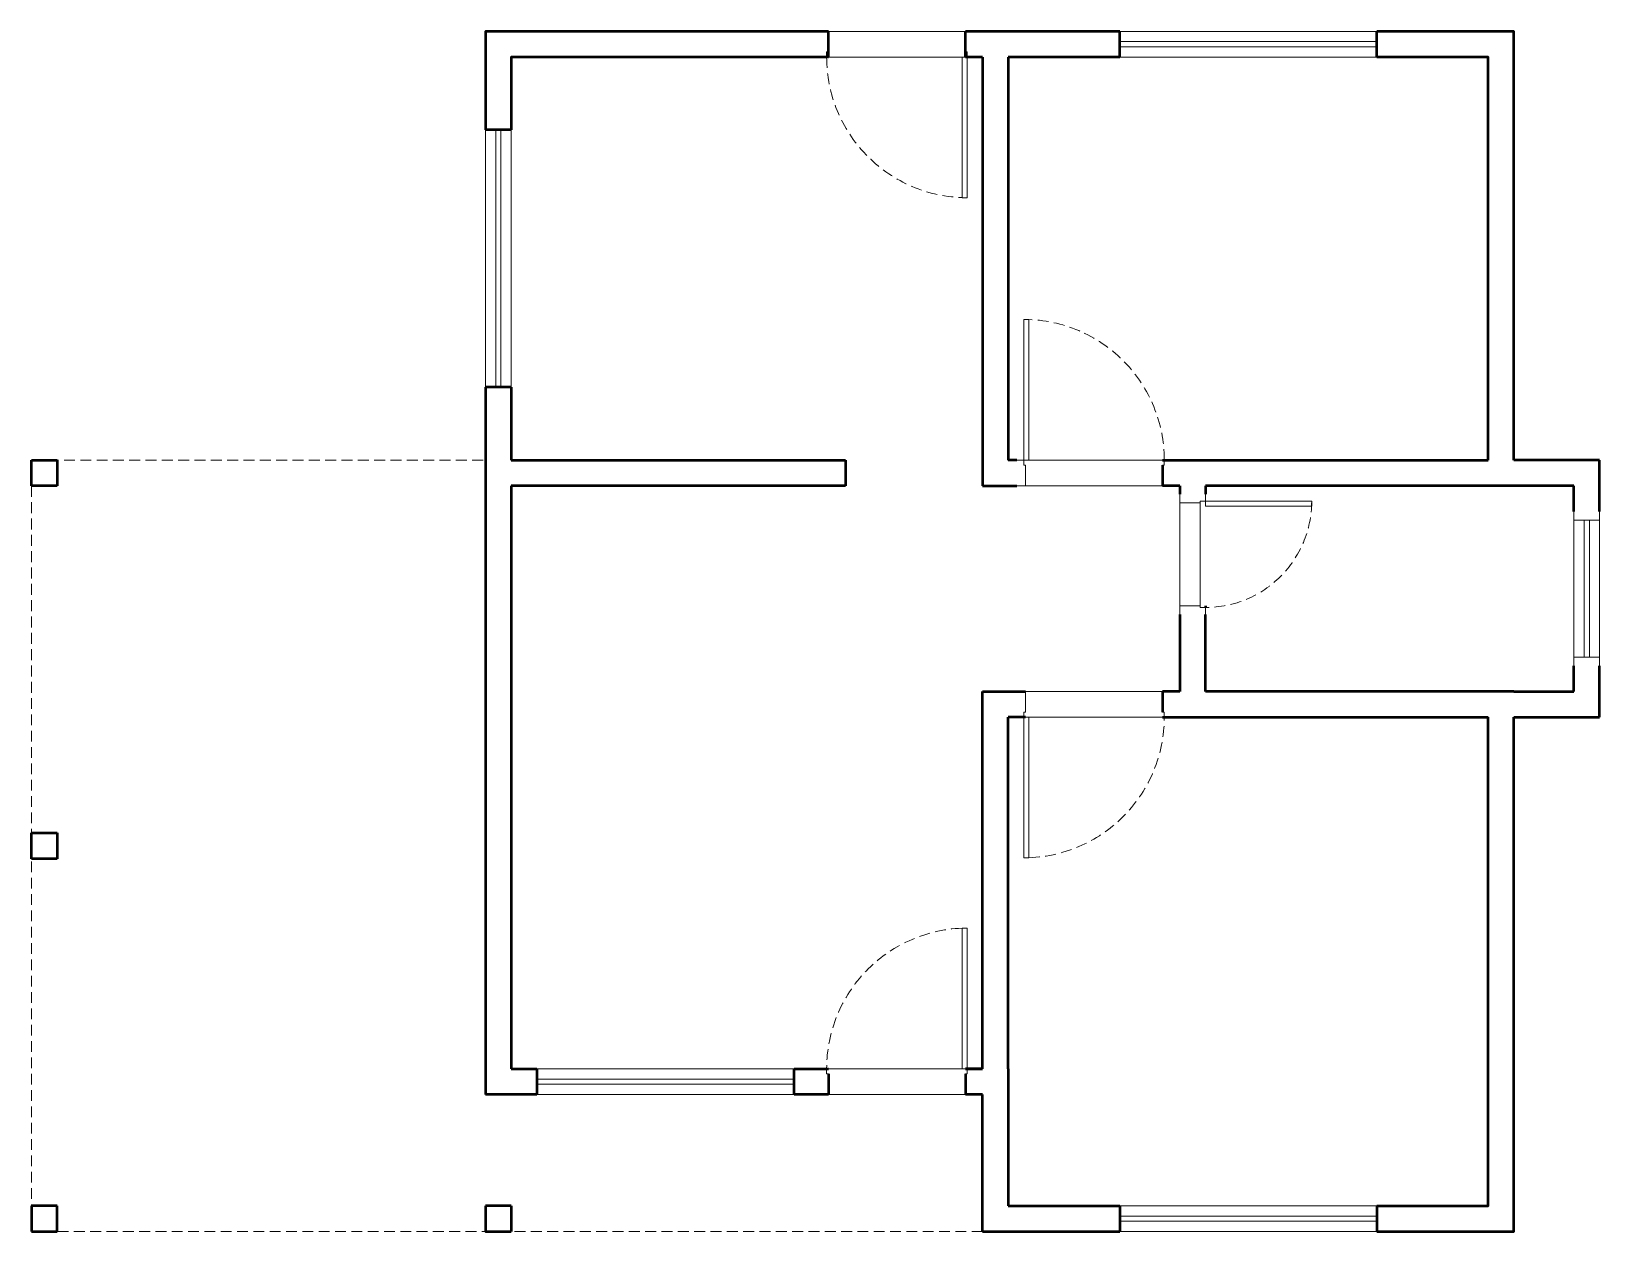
# Model space of a CAD drawing. Header units: millimetres. Extents: x 2208 to 3123, y 1140 to 1840.
import ezdxf

# ---------------------------------------------------------------- set-up
doc = ezdxf.new("R2010")
doc.units = ezdxf.units.MM
doc.linetypes.add('HIDDEN', pattern=[9.525, 6.35, -3.175])
for name, color, linetype, lineweight in [('Janelas', 2, 'Continuous', 20), ('Paredes', 5, 'Continuous', 50), ('Peitoril', 9, 'Continuous', 9), ('Pojeção', 8, 'HIDDEN', 15), ('Portas', 2, 'Continuous', 20), ('Projeção', 8, 'HIDDEN', 15), ('Soleira', 8, 'Continuous', 9)]:
    doc.layers.add(name, color=color, linetype=linetype, lineweight=lineweight)

# ---------------------------------------------------------------- blocks, each defined once
blk = doc.blocks.new('*U3')
at = {"color": 0, "linetype": 'ByBlock', "lineweight": -2}
for p, q in [((0, 15), (5, 15)), ((5, 15), (5, 0)), ((160, 15), (155, 15)), ((155, 15), (155, 0)), ((5, 0), (0, 0)), ((155, 0), (160, 0))]:
    blk.add_line(p, q, dxfattribs=at)
blk.add_lwpolyline([(5, 6), (155, 6), (155, 9), (5, 9)], close=True, dxfattribs=at)
at = {"layer": 'Peitoril'}
for p, q in [((155, 15), (5, 15)), ((5, 0), (155, 0))]:
    blk.add_line(p, q, dxfattribs=at)
blk = doc.blocks.new('*U6')
at = {"color": 0, "linetype": 'ByBlock', "lineweight": -2}
for p, q in [((-4, 0), (0, 0)), ((0, 0), (0, -3)), ((86, 0), (82, 0)), ((82, 0), (82, -3)), ((0, -3), (1, -3)), ((1, -3), (1, -15)), ((82, -3), (81, -3)), ((81, -3), (81, -15)), ((1, -15), (-4, -15)), ((81, -15), (86, -15))]:
    blk.add_line(p, q, dxfattribs=at)
blk.add_lwpolyline([(82, 0), (79, 0), (79, 82), (82, 82)], close=True, dxfattribs=at)
at = {"layer": 'Projeção'}
blk.add_arc((82, 0), 82, 92.09665, 180, dxfattribs=at)
at = {"layer": 'Soleira'}
for p, q in [((0, 0), (82, 0)), ((81, -15), (1, -15))]:
    blk.add_line(p, q, dxfattribs=at)
blk = doc.blocks.new('*U7')
at = {"color": 0, "linetype": 'ByBlock', "lineweight": -2}
for p, q in [((1, 0), (-4, 0)), ((1, -12), (1, 0)), ((81, -12), (81, 0)), ((81, 0), (86, 0)), ((-4, -15), (0, -15)), ((0, -15), (0, -12)), ((0, -12), (1, -12)), ((82, -12), (81, -12)), ((82, -15), (82, -12)), ((86, -15), (82, -15))]:
    blk.add_line(p, q, dxfattribs=at)
blk.add_lwpolyline([(0, -15), (3, -15), (3, -97), (0, -97)], close=True, dxfattribs=at)
at = {"layer": 'Projeção'}
blk.add_arc((0, -15), 82, 272.09665, 360, dxfattribs=at)
at = {"layer": 'Soleira'}
for p, q in [((1, 0), (81, 0)), ((82, -15), (0, -15))]:
    blk.add_line(p, q, dxfattribs=at)
blk = doc.blocks.new('*U8')
at = {"color": 0, "linetype": 'ByBlock', "lineweight": -2}
for p, q in [((-4, 0), (0, 0)), ((0, 0), (0, -3)), ((86, 0), (82, 0)), ((82, 0), (82, -3)), ((0, -3), (1, -3)), ((1, -3), (1, -15)), ((82, -3), (81, -3)), ((81, -3), (81, -15)), ((1, -15), (-4, -15)), ((81, -15), (86, -15))]:
    blk.add_line(p, q, dxfattribs=at)
blk.add_lwpolyline([(0, 0), (3, 0), (3, 82), (0, 82)], close=True, dxfattribs=at)
at = {"layer": 'Projeção'}
blk.add_arc((0, 0), 82, 0, 87.90335, dxfattribs=at)
at = {"layer": 'Soleira'}
for p, q in [((82, 0), (0, 0)), ((1, -15), (81, -15))]:
    blk.add_line(p, q, dxfattribs=at)
blk = doc.blocks.new('*U9')
at = {"color": 0, "linetype": 'ByBlock', "lineweight": -2}
for p, q in [((1, 0), (-4, 0)), ((1, -12), (1, 0)), ((81, -12), (81, 0)), ((81, 0), (86, 0)), ((-4, -15), (0, -15)), ((0, -15), (0, -12)), ((0, -12), (1, -12)), ((82, -12), (81, -12)), ((82, -15), (82, -12)), ((86, -15), (82, -15))]:
    blk.add_line(p, q, dxfattribs=at)
blk.add_lwpolyline([(82, -15), (79, -15), (79, -97), (82, -97)], close=True, dxfattribs=at)
at = {"layer": 'Projeção'}
blk.add_arc((82, -15), 82, 180, 267.90335, dxfattribs=at)
at = {"layer": 'Soleira'}
for p, q in [((81, 0), (1, 0)), ((0, -15), (82, -15))]:
    blk.add_line(p, q, dxfattribs=at)
blk = doc.blocks.new('*U10')
at = {"color": 0, "linetype": 'ByBlock', "lineweight": -2}
for p, q in [((1, 15), (-4, 15)), ((1, 3), (1, 15)), ((61, 3), (61, 15)), ((61, 15), (66, 15)), ((-4, 0), (0, 0)), ((0, 0), (0, 3)), ((0, 3), (1, 3)), ((62, 3), (61, 3)), ((62, 0), (62, 3)), ((66, 0), (62, 0))]:
    blk.add_line(p, q, dxfattribs=at)
blk.add_lwpolyline([(0, 0), (3, 0), (3, -62), (0, -62)], close=True, dxfattribs=at)
at = {"layer": 'Projeção'}
blk.add_arc((0, 0), 62, 270, 0, dxfattribs=at)
at = {"layer": 'Soleira'}
for p, q in [((1, 15), (61, 15)), ((1, 3), (61, 3))]:
    blk.add_line(p, q, dxfattribs=at)
blk = doc.blocks.new('*U11')
at = {"color": 0, "linetype": 'ByBlock', "lineweight": -2}
for p, q in [((0, 15), (5, 15)), ((5, 15), (5, 0)), ((90, 15), (85, 15)), ((85, 15), (85, 0)), ((5, 0), (0, 0)), ((85, 0), (90, 0))]:
    blk.add_line(p, q, dxfattribs=at)
blk.add_lwpolyline([(5, 6), (85, 6), (85, 9), (5, 9)], close=True, dxfattribs=at)
at = {"layer": 'Peitoril'}
for p, q in [((85, 15), (5, 15)), ((5, 0), (85, 0))]:
    blk.add_line(p, q, dxfattribs=at)

msp = doc.modelspace()

# ---------------------------------------------------------------- linework, layer by layer
at = {"layer": 'Paredes'}
for p, q in [((2672.72, 1824.78), (2672.72, 1839.78)), ((2752.72, 1824.78), (2752.72, 1839.78)), ((2842.72, 1824.78), (2842.72, 1839.78)), ((2992.72, 1824.78), (2992.72, 1839.78)), ((2762.72, 1824.78), (2762.72, 1574.78)), ((2777.72, 1824.78), (2777.72, 1589.78)), ((2487.72, 1782.28), (2472.72, 1782.28)), ((2487.72, 1632.28), (2472.72, 1632.28)), ((2207.72, 1589.78), (2222.72, 1589.78)), ((2207.72, 1574.78), (2207.72, 1589.78)), ((2222.72, 1589.78), (2222.72, 1574.78)), ((2487.72, 1589.78), (2682.72, 1589.78)), ((2682.72, 1589.78), (2682.72, 1574.78)), ((2782.72, 1589.78), (2777.72, 1589.78)), ((2867.72, 1589.78), (2877.72, 1589.78)), ((2867.72, 1586.78), (2867.72, 1574.78)), ((2877.72, 1589.78), (3057.72, 1589.78)), ((3122.72, 1589.78), (3072.72, 1589.78)), ((3122.72, 1559.78), (3122.72, 1589.78)), ((2222.72, 1574.78), (2207.72, 1574.78)), ((2682.72, 1574.78), (2487.72, 1574.78)), ((2762.72, 1574.78), (2782.72, 1574.78)), ((2877.72, 1574.78), (2867.72, 1574.78)), ((2877.72, 1574.78), (2877.72, 1574.78)), ((2877.72, 1574.78), (2877.72, 1569.78)), ((2902.72, 1574.78), (2892.72, 1574.78)), ((2892.72, 1574.78), (2892.72, 1569.78)), ((3072.72, 1574.78), (2902.72, 1574.78)), ((3107.72, 1574.78), (3072.72, 1574.78)), ((3107.72, 1559.78), (3107.72, 1574.78)), ((2892.72, 1504.78), (2892.72, 1503.78)), ((2877.72, 1499.78), (2877.72, 1454.78)), ((2892.72, 1454.78), (2892.72, 1499.78)), ((3107.72, 1454.78), (3107.72, 1469.78)), ((3122.72, 1439.78), (3122.72, 1469.78)), ((2762.72, 1234.78), (2762.72, 1454.78)), ((2762.72, 1454.78), (2787.72, 1454.78)), ((2877.72, 1454.78), (2867.72, 1454.78)), ((2867.72, 1454.78), (2867.72, 1442.78)), ((2902.72, 1454.78), (2892.72, 1454.78)), ((3072.72, 1454.78), (2902.72, 1454.78)), ((3072.72, 1454.78), (3107.72, 1454.78)), ((2777.72, 1234.78), (2777.72, 1439.78)), ((2787.72, 1439.78), (2777.72, 1439.78)), ((2867.72, 1439.78), (2877.72, 1439.78)), ((2877.72, 1439.78), (3057.72, 1439.78)), ((3072.72, 1439.78), (3122.72, 1439.78)), ((2207.72, 1357.28), (2207.72, 1372.28)), ((2207.72, 1372.28), (2222.72, 1372.28)), ((2222.72, 1372.28), (2222.72, 1357.28)), ((2222.72, 1357.28), (2207.72, 1357.28)), ((2487.72, 1234.78), (2502.72, 1234.78)), ((2502.72, 1234.78), (2502.72, 1219.78)), ((2652.72, 1234.78), (2672.72, 1234.78)), ((2652.72, 1219.78), (2652.72, 1234.78)), ((2672.72, 1231.78), (2672.72, 1219.78)), ((2752.72, 1234.78), (2762.72, 1234.78)), ((2762.72, 1234.78), (2752.72, 1234.78)), ((2752.72, 1231.78), (2752.72, 1219.78)), ((2777.72, 1234.78), (2777.72, 1154.78)), ((2502.72, 1219.78), (2472.72, 1219.78)), ((2672.72, 1219.78), (2652.72, 1219.78)), ((2762.72, 1219.78), (2752.72, 1219.78)), ((2762.72, 1139.78), (2762.72, 1219.78)), ((2222.72, 1154.78), (2207.72, 1154.78)), ((2207.72, 1154.78), (2207.72, 1139.78)), ((2222.72, 1139.78), (2222.72, 1154.78)), ((2487.72, 1154.78), (2472.72, 1154.78)), ((2487.72, 1154.78), (2487.72, 1139.78)), ((2842.72, 1154.78), (2842.72, 1139.78)), ((2992.72, 1154.78), (2992.72, 1139.78)), ((2207.72, 1139.78), (2222.72, 1139.78))]:
    msp.add_line(p, q, dxfattribs=at)
for points in [[(2672.72, 1839.78), (2472.72, 1839.78), (2472.72, 1782.28)], [(2842.72, 1839.78), (2752.72, 1839.78)], [(3072.72, 1589.78), (3072.72, 1839.78), (2992.72, 1839.78)], [(2672.72, 1824.78), (2487.72, 1824.78), (2487.72, 1782.28)], [(2762.72, 1824.78), (2752.72, 1824.78)], [(2842.72, 1824.78), (2777.72, 1824.78)], [(3057.72, 1589.78), (3057.72, 1824.78), (2992.72, 1824.78)], [(2472.72, 1632.28), (2472.72, 1219.78)], [(2487.72, 1632.28), (2487.72, 1589.78)], [(2487.72, 1574.78), (2487.72, 1234.78)], [(2992.72, 1139.78), (3072.72, 1139.78), (3072.72, 1439.78)], [(2992.72, 1154.78), (3057.72, 1154.78), (3057.72, 1439.78)], [(2472.72, 1154.78), (2472.72, 1139.78), (2487.72, 1139.78)], [(2777.72, 1154.78), (2842.72, 1154.78)], [(2762.72, 1139.78), (2842.72, 1139.78)]]:
    msp.add_lwpolyline(points, dxfattribs=at)
at = {"layer": 'Pojeção'}
msp.add_lwpolyline([(2762.72, 1139.78), (2207.72, 1139.78), (2207.72, 1589.78), (2472.72, 1589.78)], dxfattribs=at)

# ---------------------------------------------------------------- block references
at = {"layer": 'Janelas'}
for p in [(2837.72, 1824.78), (2497.72, 1219.78), (2837.72, 1139.78)]:
    msp.add_blockref('*U3', p, dxfattribs=at)
at = {"layer": 'Janelas', "rotation": 270}
for name, p in [('*U3', (2472.72, 1787.28)), ('*U11', (3107.72, 1559.78))]:
    msp.add_blockref(name, p, dxfattribs=at)
at = {"layer": 'Portas'}
for name, p in [('*U9', (2671.72, 1839.78)), ('*U8', (2786.72, 1589.78)), ('*U7', (2786.72, 1454.78)), ('*U6', (2671.72, 1234.78))]:
    msp.add_blockref(name, p, dxfattribs=at)
at = {"layer": 'Portas', "xscale": -1, "rotation": 90}
msp.add_blockref('*U10', (2892.72, 1565.78), dxfattribs=at)

doc.saveas('drawing.dxf')
